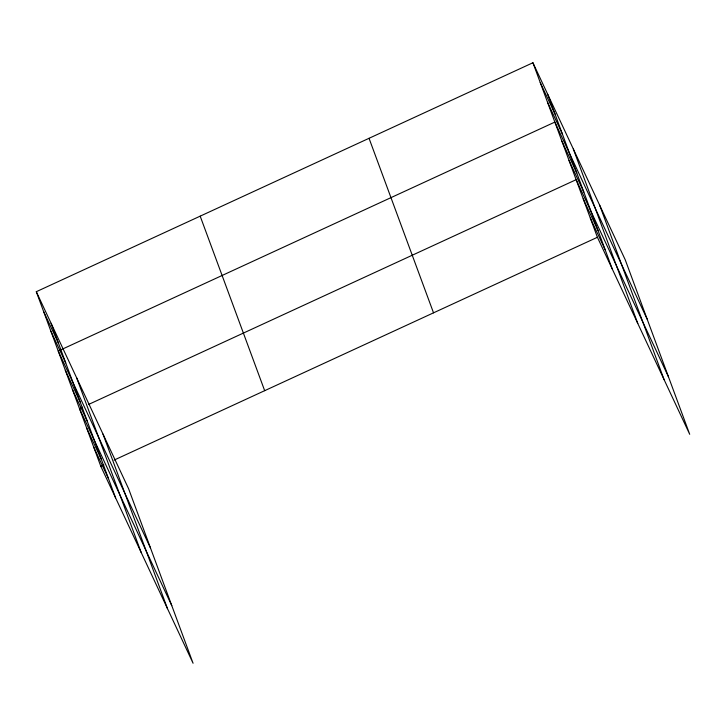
<?xml version="1.0" encoding="UTF-8"?>
<svg xmlns="http://www.w3.org/2000/svg" width="726" height="726" viewBox="0 0 726 726"><rect width="100%" height="100%" fill="white"/><g stroke="black" fill="none" stroke-linecap="round" stroke-linejoin="round"><path stroke-width="1.09" d="M36.3 291.707L128.593 488.716L193.071 663.255L100.778 466.237L36.3 291.707L532.929 62.745L625.222 259.763L689.7 434.293L597.407 237.284L532.929 62.745M82.573 407.222L79.497 408.638L171.79 605.656M88.717 404.391L576.135 179.685L668.419 376.703M100.778 466.237L103.854 464.822M114.1 460.093L597.407 237.284M540.235 82.528L555.045 114.127M547.549 102.312L562.351 133.911M647.147 319.104L554.855 122.086L58.225 351.039L150.509 548.057M561.942 141.289L576.753 172.888M569.039 160.482L583.84 192.091M583.223 198.888L598.024 230.487M590.32 218.081L605.121 249.68M43.605 311.481L58.407 343.08M50.92 331.265L65.721 362.864M65.313 370.242L80.123 401.841M72.409 389.445L87.211 421.044M86.594 427.841L101.395 459.44M93.69 447.034L108.492 478.634M599.649 205.177L664.127 379.707M573.304 148.939L637.782 323.469M547.731 94.353L612.218 268.883M369.044 138.303L433.522 312.833M200.185 216.148L264.672 390.679M103.019 434.13L167.497 608.66M76.675 377.892L141.153 552.422M51.101 323.306L115.579 497.836"/></g></svg>
